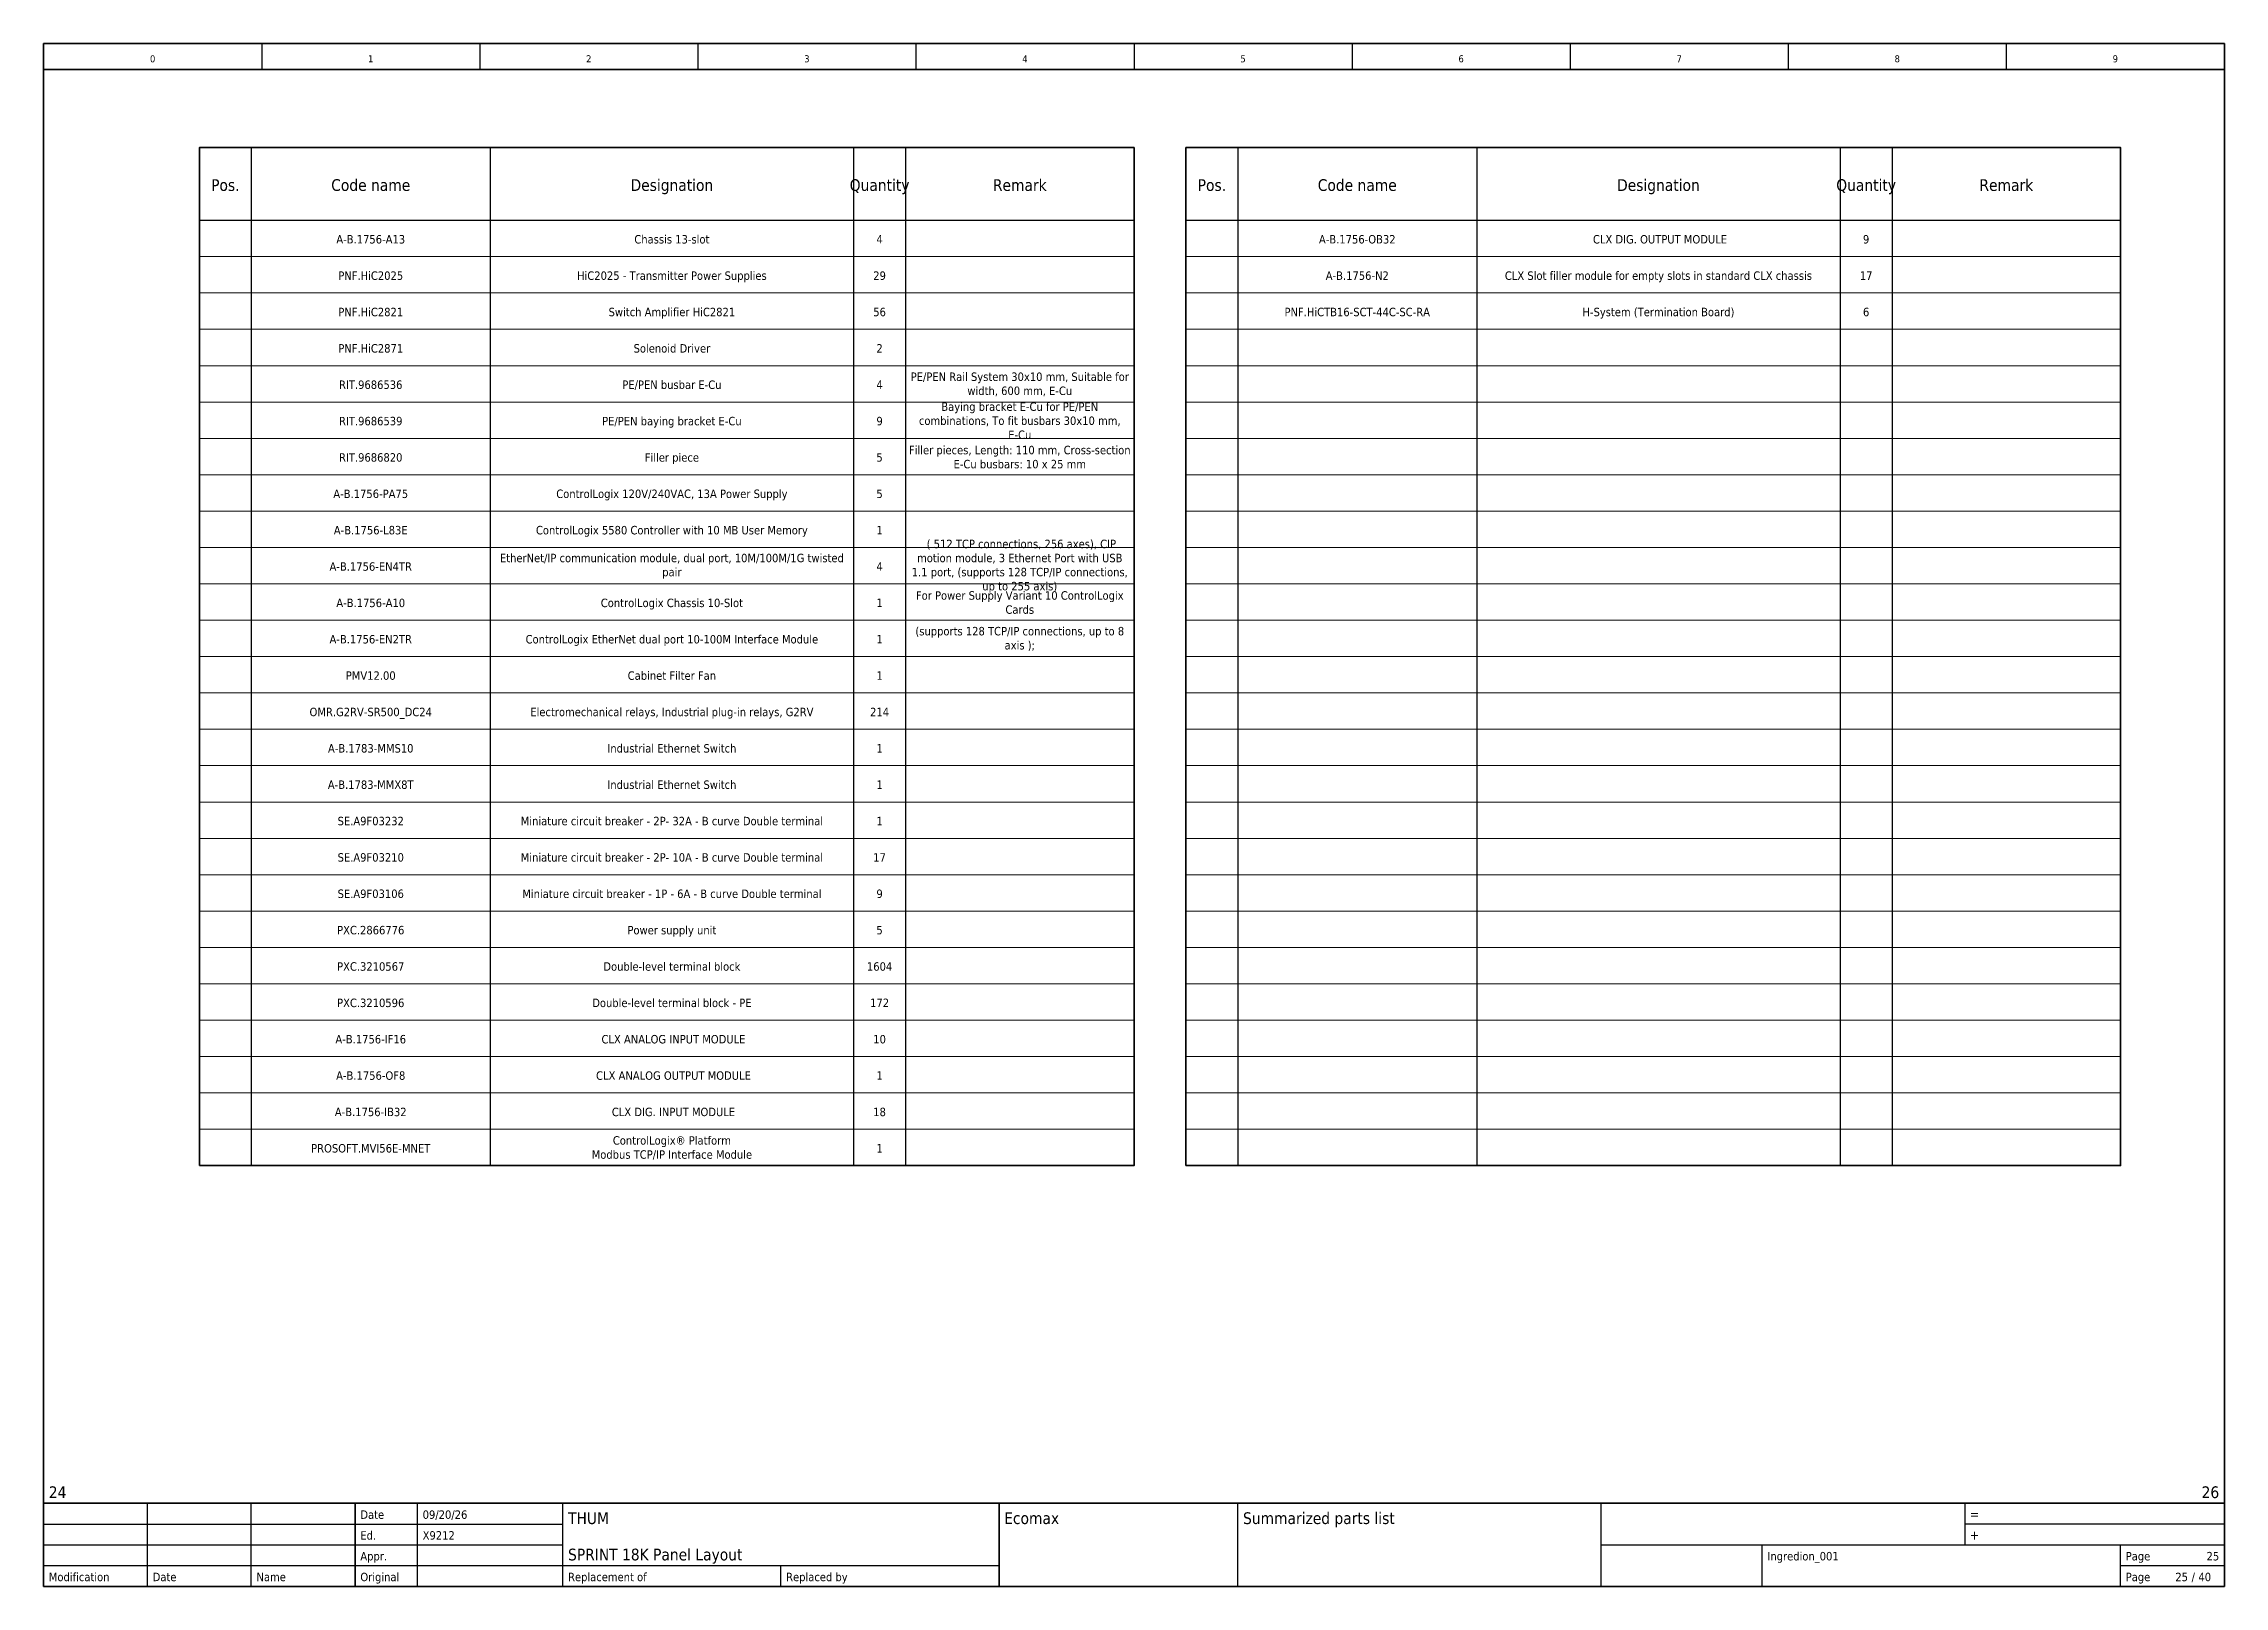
# Model space of a CAD drawing. Header units: millimetres. Extents: x 0 to 420, y 0 to 297.
import ezdxf
from ezdxf.enums import TextEntityAlignment as Align

# ---------------------------------------------------------------- set-up
doc = ezdxf.new("R2010")
doc.units = ezdxf.units.MM
for name, color, linetype, lineweight in [('EPLAN200', 7, 'Continuous', 35), ('EPLAN201', 7, 'Continuous', 35), ('EPLAN450', 7, 'Continuous', 35), ('EPLAN451', 7, 'Continuous', 35), ('EPLAN452', 7, 'Continuous', 35), ('EPLAN453', 7, 'Continuous', 35)]:
    doc.layers.add(name, color=color, linetype=linetype, lineweight=lineweight)
doc.styles.add('Tahoma', font='')
doc.styles.get('Tahoma').set_extended_font_data('Tahoma')

# ---------------------------------------------------------------- blocks, each defined once
blk = doc.blocks.new('F02_004')
at = {"layer": 'EPLAN200', "linetype": 'Continuous', "lineweight": 25, "ltscale": 4}
for p, q in [((40, 277), (40, 81)), ((86, 277), (86, 81)), ((156, 277), (156, 81)), ((166, 277), (166, 81)), ((230, 277), (230, 81)), ((276, 277), (276, 81)), ((346, 277), (346, 81)), ((356, 277), (356, 81)), ((30, 263), (210, 263)), ((220, 263), (400, 263))]:
    blk.add_line(p, q, dxfattribs=at)
at = {"layer": 'EPLAN200', "linetype": 'Continuous', "lineweight": 13, "ltscale": 4}
for p, q in [((30, 256), (210, 256)), ((220, 256), (400, 256)), ((30, 249), (210, 249)), ((220, 249), (400, 249)), ((30, 242), (210, 242)), ((220, 242), (400, 242)), ((30, 235), (210, 235)), ((220, 235), (400, 235)), ((30, 228), (210, 228)), ((220, 228), (400, 228)), ((30, 221), (210, 221)), ((220, 221), (400, 221)), ((30, 214), (210, 214)), ((220, 214), (400, 214)), ((30, 207), (210, 207)), ((220, 207), (400, 207)), ((30, 200), (210, 200)), ((220, 200), (400, 200)), ((30, 193), (210, 193)), ((220, 193), (400, 193)), ((30, 186), (210, 186)), ((220, 186), (400, 186)), ((30, 179), (210, 179)), ((220, 179), (400, 179)), ((30, 172), (210, 172)), ((220, 172), (400, 172)), ((30, 165), (210, 165)), ((220, 165), (400, 165)), ((30, 158), (210, 158)), ((220, 158), (400, 158)), ((30, 151), (210, 151)), ((220, 151), (400, 151)), ((30, 144), (210, 144)), ((220, 144), (400, 144)), ((30, 137), (210, 137)), ((220, 137), (400, 137)), ((30, 130), (210, 130)), ((220, 130), (400, 130)), ((30, 123), (210, 123)), ((220, 123), (400, 123)), ((30, 116), (210, 116)), ((220, 116), (400, 116)), ((30, 109), (210, 109)), ((220, 109), (400, 109)), ((30, 102), (210, 102)), ((220, 102), (400, 102)), ((30, 95), (210, 95)), ((220, 95), (400, 95)), ((30, 88), (210, 88)), ((220, 88), (400, 88))]:
    blk.add_line(p, q, dxfattribs=at)
at = {"layer": 'EPLAN200', "linetype": 'Continuous', "lineweight": 35, "ltscale": 4}
for points in [[(30, 81), (210, 81), (210, 277), (30, 277)], [(220, 81), (400, 81), (400, 277), (220, 277)]]:
    blk.add_lwpolyline(points, close=True, dxfattribs=at)
at = {"layer": 'EPLAN200', "color": 7, "style": 'Tahoma'}
for s, p in [('Pos.', (35, 269.77425)), ('Code name', (63, 269.77425)), ('Designation', (121, 269.77425)), ('Quantity', (161, 269.77425)), ('Remark', (188, 269.77425)), ('Pos.', (225, 269.77425)), ('Code name', (253, 269.77425)), ('Designation', (311, 269.77425)), ('Quantity', (351, 269.77425)), ('Remark', (378, 269.77425))]:
    blk.add_text(s, height=2.2575, dxfattribs=at).set_placement(p, align=Align.MIDDLE_CENTER)
blk = doc.blocks.new('EPLFRAME')
at = {"layer": 'EPLAN201', "linetype": 'Continuous', "lineweight": 25, "ltscale": 4}
for p, q in [((42, 297), (42, 292)), ((84, 297), (84, 292)), ((126, 297), (126, 292)), ((168, 297), (168, 292)), ((210, 297), (210, 292)), ((252, 297), (252, 292)), ((294, 297), (294, 292)), ((336, 297), (336, 292)), ((378, 297), (378, 292)), ((20, 0), (20, 16)), ((40, 0), (40, 16)), ((72, 0), (72, 16)), ((100, 0), (100, 16)), ((230, 0), (230, 16)), ((300, 0), (300, 16)), ((370, 16), (370, 8)), ((0, 12), (100, 12)), ((420, 12), (370, 12)), ((0, 8), (100, 8)), ((300, 8), (420, 8)), ((331, 0), (331, 8)), ((400, 0), (400, 8)), ((0, 4), (184, 4)), ((142, 0), (142, 4)), ((400, 4), (420, 4))]:
    blk.add_line(p, q, dxfattribs=at)
at = {"layer": 'EPLAN201', "linetype": 'Continuous', "lineweight": 35, "ltscale": 4}
for p, q in [((0, 292), (420, 292)), ((0, 16), (420, 16)), ((60, 0), (60, 16)), ((184, 0), (184, 16))]:
    blk.add_line(p, q, dxfattribs=at)
blk.add_lwpolyline([(0, 0), (420, 0), (420, 297), (0, 297)], close=True, dxfattribs=at)
at = {"layer": 'EPLAN201', "color": 7, "style": 'Tahoma'}
for s, height, p in [('Date', 1.625, (61, 13)), ('=', 1.81, (371, 13)), ('Ed.', 1.625, (61, 9)), ('+', 1.81, (371, 9)), ('Appr.', 1.625, (61, 5)), ('Page', 1.625, (401, 5)), ('Modification', 1.6254, (1, 1)), ('Date', 1.625, (21, 1)), ('Name', 1.625, (41, 1)), ('Original', 1.625, (61, 1)), ('Replacement of', 1.6254, (101, 1)), ('Replaced by', 1.6254, (143, 1)), ('Page', 1.625, (401, 1))]:
    blk.add_text(s, height=height, dxfattribs=at).set_placement(p)
blk.add_text('/', height=1.63, dxfattribs=at).set_placement((414, 1), align=Align.CENTER)
at = {"layer": 'EPLAN451', "color": 7, "style": 'Tahoma'}
for tag, p, height in [('14_10014', (101, 12), 2.26), ('14_10015', (185, 12), 2.26), ('14_10011', (101, 5), 2.26), ('14_10013', (332, 5), 1.63), ('14_10151', (73, 1), 1.63), ('14_10300', (415, 1), 1.63)]:
    blk.add_attdef(tag, p, '', height=height, dxfattribs=at)
blk.add_attdef('4_25020', text='', height=1.63, dxfattribs=at).set_placement((413, 1), align=Align.RIGHT)
at = {"layer": 'EPLAN452', "color": 7, "style": 'Tahoma'}
for tag, p, height in [('4_11041', (1, 17), 2.26), ('4_11071[1]', (1, 13), 1.63), ('4_11074[1]', (21, 13), 1.63), ('4_11070[1]', (41, 13), 1.63), ('4_11024', (73, 13), 1.63), ('4_11011', (231, 12), 2.26), ('4_11030', (301, 12), 2.26), ('4_20132_1001', (374, 13), 1.63), ('4_11071[2]', (1, 9), 1.63), ('4_11074[2]', (21, 9), 1.63), ('4_11070[2]', (41, 9), 1.63), ('4_11022', (73, 9), 1.63), ('4_20134_1001', (374, 9), 1.63), ('4_11071[3]', (1, 5), 1.63), ('4_11074[3]', (21, 5), 1.63), ('4_11070[3]', (41, 5), 1.63), ('4_11080', (73, 5), 1.63), ('4_11059', (301, 5), 1.63)]:
    blk.add_attdef(tag, p, '', height=height, dxfattribs=at)
for tag, height, p in [('4_11040', 2.26, (419, 17)), ('4_11000', 1.63, (419, 5)), ('4_11085', 1.63, (141, 1)), ('4_11086', 1.63, (183, 1))]:
    blk.add_attdef(tag, text='', height=height, dxfattribs=at).set_placement(p, align=Align.RIGHT)
at = {"layer": 'EPLAN453', "color": 7, "style": 'Tahoma'}
for tag, p in [('53_19005_1', (21, 293)), ('53_19005', (63, 293)), ('53_19005_8', (105, 293)), ('53_19005_6', (147, 293)), ('53_19005_7', (189, 293)), ('53_19005_9', (231, 293)), ('53_19005_3', (273, 293)), ('53_19005_2', (315, 293)), ('53_19005_4', (357, 293)), ('53_19005_5', (399, 293))]:
    blk.add_attdef(tag, text='', height=1.35, dxfattribs=at).set_placement(p, align=Align.BOTTOM_CENTER)

msp = doc.modelspace()

# ---------------------------------------------------------------- block references
ref = msp.add_blockref('EPLFRAME', (0, 0))
ref.add_attrib('14_10011', 'SPRINT 18K Panel Layout', (101, 5), dxfattribs={"layer": 'EPLAN451', "color": 7, "height": 2.2575, "style": 'Tahoma'})
ref.add_attrib('4_11041', '24', (1, 17), dxfattribs={"layer": 'EPLAN452', "color": 7, "height": 2.2575, "style": 'Tahoma'})
ref.add_attrib('14_10013', 'Ingredion_001', (332, 5), dxfattribs={"layer": 'EPLAN451', "color": 7, "height": 1.6254, "style": 'Tahoma'})
ref.add_attrib('14_10014', 'THUM', (101, 12), dxfattribs={"layer": 'EPLAN451', "color": 7, "height": 2.2575, "style": 'Tahoma'})
ref.add_attrib('4_11022', 'X9212', (73, 9), dxfattribs={"layer": 'EPLAN452', "color": 7, "height": 1.6254, "style": 'Tahoma'})
ref.add_attrib('4_11011', 'Summarized parts list', (231, 12), dxfattribs={"layer": 'EPLAN452', "color": 7, "height": 2.2575, "style": 'Tahoma'})
ref.add_attrib('53_19005', '1', dxfattribs={"layer": 'EPLAN453', "color": 7, "height": 1.3545, "style": 'Tahoma'}).set_placement((63, 293), align=Align.BOTTOM_CENTER)
ref.add_attrib('53_19005_1', '0', dxfattribs={"layer": 'EPLAN453', "color": 7, "height": 1.3545, "style": 'Tahoma'}).set_placement((21, 293), align=Align.BOTTOM_CENTER)
ref.add_attrib('53_19005_2', '7', dxfattribs={"layer": 'EPLAN453', "color": 7, "height": 1.3545, "style": 'Tahoma'}).set_placement((315, 293), align=Align.BOTTOM_CENTER)
ref.add_attrib('53_19005_3', '6', dxfattribs={"layer": 'EPLAN453', "color": 7, "height": 1.3545, "style": 'Tahoma'}).set_placement((273, 293), align=Align.BOTTOM_CENTER)
ref.add_attrib('53_19005_4', '8', dxfattribs={"layer": 'EPLAN453', "color": 7, "height": 1.3545, "style": 'Tahoma'}).set_placement((357, 293), align=Align.BOTTOM_CENTER)
ref.add_attrib('53_19005_5', '9', dxfattribs={"layer": 'EPLAN453', "color": 7, "height": 1.3545, "style": 'Tahoma'}).set_placement((399, 293), align=Align.BOTTOM_CENTER)
ref.add_attrib('53_19005_6', '3', dxfattribs={"layer": 'EPLAN453', "color": 7, "height": 1.3545, "style": 'Tahoma'}).set_placement((147, 293), align=Align.BOTTOM_CENTER)
ref.add_attrib('14_10300', '40', (415, 1), dxfattribs={"layer": 'EPLAN451', "color": 7, "height": 1.6254, "style": 'Tahoma'})
ref.add_attrib('4_11040', '26', dxfattribs={"layer": 'EPLAN452', "color": 7, "height": 2.2575, "style": 'Tahoma'}).set_placement((419, 17), align=Align.RIGHT)
ref.add_attrib('53_19005_7', '4', dxfattribs={"layer": 'EPLAN453', "color": 7, "height": 1.3545, "style": 'Tahoma'}).set_placement((189, 293), align=Align.BOTTOM_CENTER)
ref.add_attrib('4_11024', '09/20/26', (73, 13), dxfattribs={"layer": 'EPLAN452', "color": 7, "height": 1.6254, "style": 'Tahoma'})
ref.add_attrib('14_10015', 'Ecomax', (185, 12), dxfattribs={"layer": 'EPLAN451', "color": 7, "height": 2.2575, "style": 'Tahoma'})
ref.add_attrib('4_11000', '25', dxfattribs={"layer": 'EPLAN452', "color": 7, "height": 1.6254, "style": 'Tahoma'}).set_placement((419, 5), align=Align.RIGHT)
ref.add_attrib('53_19005_8', '2', dxfattribs={"layer": 'EPLAN453', "color": 7, "height": 1.3545, "style": 'Tahoma'}).set_placement((105, 293), align=Align.BOTTOM_CENTER)
ref.add_attrib('53_19005_9', '5', dxfattribs={"layer": 'EPLAN453', "color": 7, "height": 1.3545, "style": 'Tahoma'}).set_placement((231, 293), align=Align.BOTTOM_CENTER)
ref.add_attrib('4_25020', '25', dxfattribs={"layer": 'EPLAN451', "color": 7, "height": 1.6254, "style": 'Tahoma'}).set_placement((413, 1), align=Align.RIGHT)
msp.add_blockref('F02_004', (0, 0))

# ---------------------------------------------------------------- texts
at = {"layer": 'EPLAN450', "color": 7, "style": 'Tahoma'}
for s, p in [('A-B.1756-A13', (63, 259.33746)), ('Chassis 13-slot', (121, 259.33746)), ('4', (161, 259.33746)), ('A-B.1756-OB32', (253, 259.33746)), (' CLX DIG. OUTPUT MODULE', (311, 259.33746)), ('9', (351, 259.33746)), ('PNF.HiC2025', (63, 252.33746)), ('HiC2025 - Transmitter Power Supplies', (121, 252.33746)), ('29', (161, 252.33746)), ('A-B.1756-N2', (253, 252.33746)), ('CLX Slot filler module for empty slots in standard CLX chassis', (311, 252.33746)), ('17', (351, 252.33746)), ('PNF.HiC2821', (63, 245.33746)), ('Switch Amplifier HiC2821', (121, 245.33746)), ('56', (161, 245.33746)), ('PNF.HiCTB16-SCT-44C-SC-RA', (253, 245.33746)), ('H-System (Termination Board)', (311, 245.33746)), ('6', (351, 245.33746)), ('PNF.HiC2871', (63, 238.33746)), ('Solenoid Driver', (121, 238.33746)), ('2', (161, 238.33746)), ('RIT.9686536', (63, 231.33746)), ('PE/PEN busbar E-Cu', (121, 231.33746)), ('4', (161, 231.33746)), ('RIT.9686539', (63, 224.33746)), ('PE/PEN baying bracket E-Cu', (121, 224.33746)), ('9', (161, 224.33746)), ('RIT.9686820', (63, 217.33746)), ('Filler piece', (121, 217.33746)), ('5', (161, 217.33746)), ('A-B.1756-PA75', (63, 210.33746)), ('ControlLogix 120V/240VAC, 13A Power Supply', (121, 210.33746)), ('5', (161, 210.33746)), ('A-B.1756-L83E', (63, 203.33746)), ('ControlLogix 5580 Controller with 10 MB User Memory', (121, 203.33746)), ('1', (161, 203.33746)), ('A-B.1756-EN4TR', (63, 196.33746)), ('4', (161, 196.33746)), ('A-B.1756-A10', (63, 189.33746)), ('ControlLogix Chassis 10-Slot', (121, 189.33746)), ('1', (161, 189.33746)), ('A-B.1756-EN2TR', (63, 182.33746)), ('ControlLogix EtherNet dual port 10-100M Interface Module', (121, 182.33746)), ('1', (161, 182.33746)), ('PMV12.00', (63, 175.33746)), ('Cabinet Filter Fan', (121, 175.33746)), ('1', (161, 175.33746)), ('OMR.G2RV-SR500_DC24', (63, 168.33746)), ('Electromechanical relays, Industrial plug-in relays, G2RV', (121, 168.33746)), ('214', (161, 168.33746)), ('A-B.1783-MMS10', (63, 161.33746)), ('Industrial Ethernet Switch', (121, 161.33746)), ('1', (161, 161.33746)), ('A-B.1783-MMX8T', (63, 154.33746)), ('Industrial Ethernet Switch', (121, 154.33746)), ('1', (161, 154.33746)), ('SE.A9F03232', (63, 147.33746)), ('Miniature circuit breaker - 2P- 32A - B curve Double terminal', (121, 147.33746)), ('1', (161, 147.33746)), ('SE.A9F03210', (63, 140.33746)), ('Miniature circuit breaker - 2P- 10A - B curve Double terminal', (121, 140.33746)), ('17', (161, 140.33746)), ('SE.A9F03106', (63, 133.33746)), ('Miniature circuit breaker - 1P - 6A - B curve Double terminal', (121, 133.33746)), ('9', (161, 133.33746)), ('PXC.2866776', (63, 126.33746)), ('Power supply unit', (121, 126.33746)), ('5', (161, 126.33746)), ('PXC.3210567', (63, 119.33746)), ('Double-level terminal block', (121, 119.33746)), ('1604', (161, 119.33746)), ('PXC.3210596', (63, 112.33746)), ('Double-level terminal block - PE', (121, 112.33746)), ('172', (161, 112.33746)), ('A-B.1756-IF16', (63, 105.33746)), (' CLX ANALOG INPUT MODULE', (121, 105.33746)), ('10', (161, 105.33746)), ('A-B.1756-OF8', (63, 98.33746)), (' CLX ANALOG OUTPUT MODULE', (121, 98.33746)), ('1', (161, 98.33746)), ('A-B.1756-IB32', (63, 91.33746)), (' CLX DIG. INPUT MODULE', (121, 91.33746)), ('18', (161, 91.33746)), ('PROSOFT.MVI56E-MNET', (63, 84.33746)), ('1', (161, 84.33746))]:
    msp.add_text(s, height=1.6254, dxfattribs=at).set_placement(p, align=Align.MIDDLE_CENTER)
at = {"layer": 'EPLAN450', "color": 7, "char_height": 1.6254, "attachment_point": 5, "style": 'Tahoma'}
for s, insert in [('PE/PEN Rail System 30x10 mm, Suitable for\\Pwidth, 600 mm, E-Cu', (188, 231.392)), ('Baying bracket E-Cu for PE/PEN\\Pcombinations, To fit busbars 30x10 mm,\\PE-Cu', (188, 224.392)), ('Filler pieces, Length: 110 mm, Cross-section\\PE-Cu busbars: 10 x 25 mm', (188, 217.392)), ('EtherNet/IP communication module, dual port, 10M/100M/1G twisted\\Ppair', (121, 196.392)), (' ( 512 TCP connections, 256 axes), CIP\\Pmotion module, 3 Ethernet Port with USB\\P1.1 port, (supports 128 TCP/IP connections,\\Pup to 255 axis)', (188, 196.392)), ('For Power Supply Variant 10 ControlLogix\\PCards', (188, 189.392)), ('(supports 128 TCP/IP connections, up to 8\\Paxis );', (188, 182.392)), ('ControlLogix® Platform\\PModbus TCP/IP Interface Module', (121, 84.392))]:
    msp.add_mtext(s, dxfattribs=dict(at, insert=insert))

doc.saveas('drawing.dxf')
